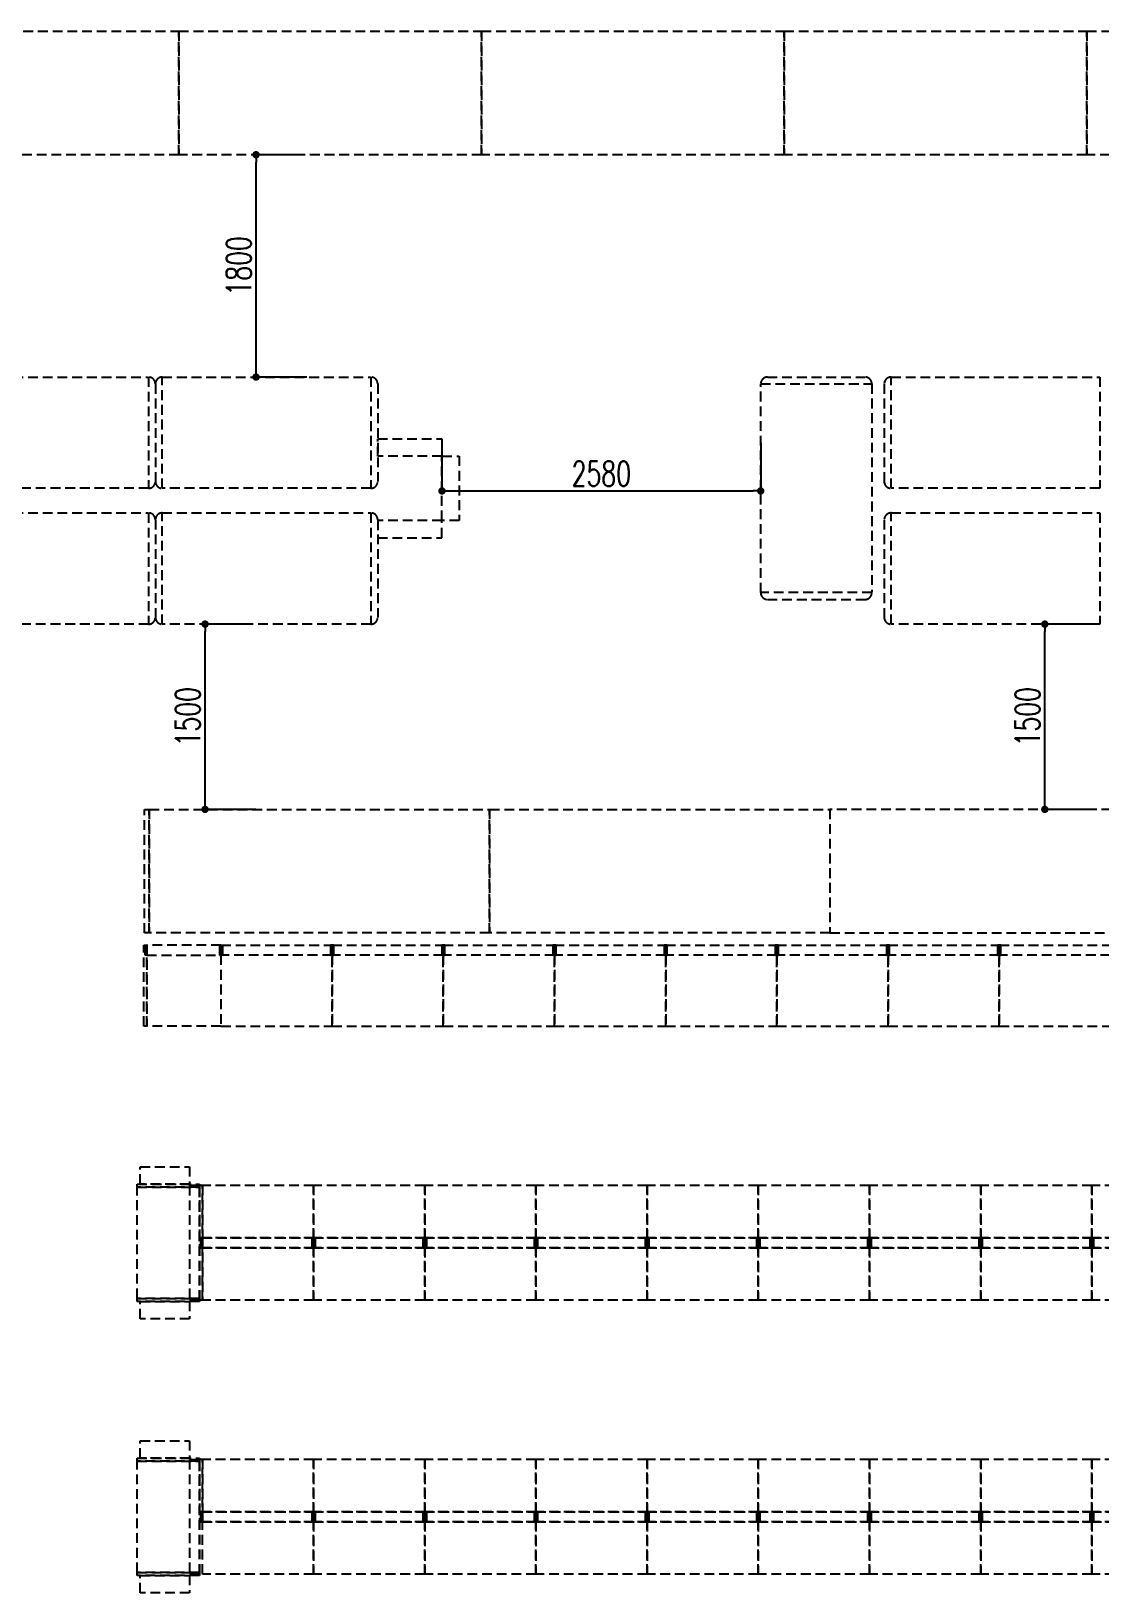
# Model space of a CAD drawing. Extents: x -119186 to 81195, y 1816 to 147180.
# Drawn here: x -37095 to -28445, y 33741 to 46383 of the extents above; entities that cross this region are included whole.
import ezdxf

# ---------------------------------------------------------------- set-up
doc = ezdxf.new("R2010")
doc.units = 0
doc.header["$LTSCALE"] = 12.7
doc.header["$MEASUREMENT"] = 0
doc.header["$PDMODE"] = 1
doc.header["$PDSIZE"] = -2
doc.linetypes.add('HIDDEN2', pattern=[0.1875, 0.125, -0.0625])
doc.layers.get('0').update_dxf_attribs({"linetype": 'CONTINUOUS'})
doc.layers.get('DEFPOINTS').update_dxf_attribs({"color": 1, "linetype": 'CONTINUOUS'})
doc.layers.add('A_寸法', color=9, linetype='CONTINUOUS')
doc.layers.add('A_建築（什器）', color=8, linetype='CONTINUOUS')
doc.styles.add('Dim', font='simplex.shx', dxfattribs={"width": 0.7, "bigfont": 'extfont2.shx'})
doc.dimstyles.new('1-200', dxfattribs={"dimscale": 200, "dimtxt": 3, "dimasz": 1, "dimexe": 1, "dimexo": 1, "dimgap": 1, "dimtad": 1, "dimdec": 0, "dimtxsty": 'Dim', "dimblk": 'DOT', "dimcen": 2.5, "dimadec": 0, "dimazin": 0, "dimtfac": 1, "dimtdec": 0, "dimtix": 1, "dimtmove": 2, "dimatfit": 3, "dimldrblk": '引出線', "dimfxl": 1, "dimlwd": -1, "dimlwe": -1, "dimarcsym": 0})

# ---------------------------------------------------------------- blocks, each defined once
blk = doc.blocks.new('_Dot')
at = {"color": 0, "linetype": 'ByBlock', "lineweight": -2}
blk.add_line((-0.5, 0), (-1, 0), dxfattribs=at)
at = {"color": 0, "linetype": 'ByBlock', "const_width": 0.5}
blk.add_lwpolyline([(-0.25, 0, 1), (0.25, 0, 1)], format="xyb", close=True, dxfattribs=at)
blk = doc.blocks.new('*D92')
at = {"layer": 'A_寸法', "color": 0, "transparency": 16777216}
for p, q in [((-34886, 45383), (-35275, 45383)), ((-35275, 43643), (-35275, 45323)), ((-34864, 43583), (-35275, 43583))]:
    blk.add_line(p, q, dxfattribs=at)
at = {"layer": 'DEFPOINTS', "color": 0, "transparency": 16777216}
for p in [(-35275, 45383), (-34886, 45383), (-34864, 43583)]:
    blk.add_point(p, dxfattribs=at)
at = {"layer": 'A_寸法', "color": 0, "transparency": 16777216, "xscale": 60, "yscale": 60, "zscale": 60}
for p, rotation in [((-35275, 45383), 90), ((-35275, 43583), 270)]:
    blk.add_blockref('_Dot', p, dxfattribs=dict(at, rotation=rotation))
at = {"layer": 'A_寸法', "color": 0, "transparency": 16777216, "insert": (-35415, 44483), "char_height": 200, "attachment_point": 5, "rotation": 90, "style": 'Dim'}
blk.add_mtext('1800', dxfattribs=at)
blk = doc.blocks.new('引出線')
at = {"color": 0, "linetype": 'ByBlock'}
for points in [[(0, 0), (-1.96, -0.4)], [(-1, 0), (0, 0)]]:
    blk.add_lwpolyline(points, dxfattribs=at)
blk = doc.blocks.new('*D97')
at = {"layer": 'A_寸法', "color": 0, "transparency": 16777216}
for p, q in [((-28501, 41583), (-28890, 41583)), ((-28890, 40143), (-28890, 41523)), ((-28479, 40083), (-28890, 40083))]:
    blk.add_line(p, q, dxfattribs=at)
at = {"layer": 'DEFPOINTS', "color": 0, "transparency": 16777216}
for p in [(-28890, 41583), (-28501, 41583), (-28479, 40083)]:
    blk.add_point(p, dxfattribs=at)
at = {"layer": 'A_寸法', "color": 0, "transparency": 16777216, "xscale": 60, "yscale": 60, "zscale": 60}
for p, rotation in [((-28890, 41583), 90), ((-28890, 40083), 270)]:
    blk.add_blockref('_Dot', p, dxfattribs=dict(at, rotation=rotation))
at = {"layer": 'A_寸法', "color": 0, "transparency": 16777216, "insert": (-29030, 40833), "char_height": 200, "attachment_point": 5, "rotation": 90, "style": 'Dim'}
blk.add_mtext('1500', dxfattribs=at)
blk = doc.blocks.new('*D98')
at = {"layer": 'A_寸法', "color": 0, "transparency": 16777216}
for p, q in [((-35298, 41583), (-35688, 41583)), ((-35688, 40143), (-35688, 41523)), ((-35276, 40083), (-35688, 40083))]:
    blk.add_line(p, q, dxfattribs=at)
at = {"layer": 'DEFPOINTS', "color": 0, "transparency": 16777216}
for p in [(-35688, 41583), (-35298, 41583), (-35276, 40083)]:
    blk.add_point(p, dxfattribs=at)
at = {"layer": 'A_寸法', "color": 0, "transparency": 16777216, "xscale": 60, "yscale": 60, "zscale": 60}
for p, rotation in [((-35688, 41583), 90), ((-35688, 40083), 270)]:
    blk.add_blockref('_Dot', p, dxfattribs=dict(at, rotation=rotation))
at = {"layer": 'A_寸法', "color": 0, "transparency": 16777216, "insert": (-35828, 40833), "char_height": 200, "attachment_point": 5, "rotation": 90, "style": 'Dim'}
blk.add_mtext('1500', dxfattribs=at)
blk = doc.blocks.new('*D115')
at = {"layer": 'A_寸法', "color": 0, "transparency": 16777216}
for p, q in [((-33770, 43072), (-33770, 42661)), ((-31190, 43050), (-31190, 42661)), ((-33710, 42661), (-31250, 42661))]:
    blk.add_line(p, q, dxfattribs=at)
at = {"layer": 'DEFPOINTS', "color": 0, "transparency": 16777216}
for p in [(-33770, 43072), (-31190, 43050), (-31190, 42661)]:
    blk.add_point(p, dxfattribs=at)
at = {"layer": 'A_寸法', "color": 0, "transparency": 16777216, "xscale": 60, "yscale": 60, "zscale": 60, "rotation": 180}
blk.add_blockref('_Dot', (-33770, 42661), dxfattribs=at)
at = {"layer": 'A_寸法', "color": 0, "transparency": 16777216, "xscale": 60, "yscale": 60, "zscale": 60}
blk.add_blockref('_Dot', (-31190, 42661), dxfattribs=at)
at = {"layer": 'A_寸法', "color": 0, "transparency": 16777216, "insert": (-32480, 42801), "char_height": 200, "attachment_point": 5, "style": 'Dim'}
blk.add_mtext('2580', dxfattribs=at)

msp = doc.modelspace()

# ---------------------------------------------------------------- linework, layer by layer
at = {"layer": 'A_建築（什器）', "color": 8, "linetype": 'HIDDEN2', "ltscale": 50}
for p, q in [((-36090.1, 43527.64), (-36090.1, 42737.64)), ((-36090.1, 43527.64), (-36090.1, 42737.64)), ((-34290.1, 43527.64), (-34290.1, 42737.64)), ((-31135.1, 43582.64), (-30345.1, 43582.64)), ((-30190.1, 43527.64), (-30190.1, 42737.64)), ((-36090.1, 42427.64), (-36090.1, 41637.64)), ((-36090.1, 42427.64), (-36090.1, 41637.64)), ((-34290.1, 42427.64), (-34290.1, 41637.64)), ((-30190.1, 42427.64), (-30190.1, 41637.64)), ((-31135.1, 41782.64), (-30345.1, 41782.64))]:
    msp.add_line(p, q, dxfattribs=at)
for points in [[(-38350.13, 46382.69), (-35900.13, 46382.69), (-35900.13, 45382.69), (-38350.13, 45382.69)], [(-35900.13, 46382.69), (-33450.13, 46382.69), (-33450.13, 45382.69), (-35900.13, 45382.69)], [(-33450.13, 46382.69), (-31000.13, 46382.69), (-31000.13, 45382.69), (-33450.13, 45382.69)], [(-31000.13, 46382.69), (-28550.13, 46382.69), (-28550.13, 45382.69), (-31000.13, 45382.69)], [(-28550.13, 46382.69), (-26100.13, 46382.69), (-26100.13, 45382.69), (-28550.13, 45382.69)], [(-37835.1, 43582.64), (-36145.1, 43582.64), (-36145.1, 42682.64), (-37835.1, 42682.64)], [(-36035.1, 43582.64), (-34345.1, 43582.64), (-34345.1, 42682.64), (-36035.1, 42682.64)], [(-31190.1, 41837.64), (-31190.1, 43527.64), (-30290.1, 43527.64), (-30290.1, 41837.64)], [(-30135.1, 43582.64), (-28445.1, 43582.64), (-28445.1, 42682.64), (-30135.1, 42682.64)], [(-34290.1, 43082.63), (-33770.11, 43082.63), (-33770.11, 42942.63), (-34290.1, 42942.63)], [(-33770.11, 42942.63), (-33630.11, 42942.63), (-33630.11, 42422.64), (-33770.11, 42422.64)], [(-37835.1, 42482.64), (-36145.1, 42482.64), (-36145.1, 41582.64), (-37835.1, 41582.64)], [(-36035.1, 42482.64), (-34345.1, 42482.64), (-34345.1, 41582.64), (-36035.1, 41582.64)], [(-30135.1, 42482.64), (-28445.1, 42482.64), (-28445.1, 41582.64), (-30135.1, 41582.64)], [(-33770.11, 42422.64), (-34290.1, 42422.64), (-34290.1, 42282.64), (-33770.11, 42282.64)], [(-36179.13, 40082.74), (-36139.13, 40082.74), (-36139.13, 39082.74), (-36179.13, 39082.74)], [(-36139.13, 40082.74), (-33384.13, 40082.74), (-33384.13, 39082.74), (-36139.13, 39082.74)], [(-33384.13, 40082.74), (-30629.13, 40082.74), (-30629.13, 39082.74), (-33384.13, 39082.74)], [(-30629.13, 39082.74), (-27874.13, 39082.74), (-27874.13, 40082.74), (-30629.13, 40082.74)], [(-36159.13, 38328.74), (-36184.13, 38328.74), (-36184.13, 38982.74), (-36159.13, 38982.74)], [(-36159.13, 38902.74), (-36172.13, 38902.74), (-36172.13, 38982.74), (-36159.13, 38982.74)], [(-35559.13, 38982.74), (-36159.13, 38982.74), (-36159.13, 38902.74), (-35559.13, 38902.74)], [(-35572.13, 38902.74), (-35559.13, 38902.74), (-35559.13, 38982.74), (-35572.13, 38982.74)], [(-35546.13, 38902.74), (-35559.13, 38902.74), (-35559.13, 38982.74), (-35546.13, 38982.74)], [(-35559.13, 38982.74), (-34659.13, 38982.74), (-34659.13, 38902.74), (-35559.13, 38902.74)], [(-34672.13, 38902.74), (-34659.13, 38902.74), (-34659.13, 38982.74), (-34672.13, 38982.74)], [(-34659.13, 38902.74), (-34646.13, 38902.74), (-34646.13, 38982.74), (-34659.13, 38982.74)], [(-34659.13, 38982.74), (-33759.13, 38982.74), (-33759.13, 38902.74), (-34659.13, 38902.74)], [(-33772.13, 38902.74), (-33759.13, 38902.74), (-33759.13, 38982.74), (-33772.13, 38982.74)], [(-33759.13, 38902.74), (-33746.13, 38902.74), (-33746.13, 38982.74), (-33759.13, 38982.74)], [(-33759.13, 38982.74), (-32859.13, 38982.74), (-32859.13, 38902.74), (-33759.13, 38902.74)], [(-32872.13, 38902.74), (-32859.13, 38902.74), (-32859.13, 38982.74), (-32872.13, 38982.74)], [(-32859.13, 38902.74), (-32846.13, 38902.74), (-32846.13, 38982.74), (-32859.13, 38982.74)], [(-32859.13, 38982.74), (-31959.13, 38982.74), (-31959.13, 38902.74), (-32859.13, 38902.74)], [(-31972.13, 38902.74), (-31959.13, 38902.74), (-31959.13, 38982.74), (-31972.13, 38982.74)], [(-31959.13, 38902.74), (-31946.13, 38902.74), (-31946.13, 38982.74), (-31959.13, 38982.74)], [(-31959.13, 38982.74), (-31059.13, 38982.74), (-31059.13, 38902.74), (-31959.13, 38902.74)], [(-31072.13, 38902.74), (-31059.13, 38902.74), (-31059.13, 38982.74), (-31072.13, 38982.74)], [(-31059.13, 38902.74), (-31046.13, 38902.74), (-31046.13, 38982.74), (-31059.13, 38982.74)], [(-31059.13, 38982.74), (-30159.13, 38982.74), (-30159.13, 38902.74), (-31059.13, 38902.74)], [(-30172.13, 38902.74), (-30159.13, 38902.74), (-30159.13, 38982.74), (-30172.13, 38982.74)], [(-30159.13, 38902.74), (-30146.13, 38902.74), (-30146.13, 38982.74), (-30159.13, 38982.74)], [(-30159.13, 38982.74), (-29259.13, 38982.74), (-29259.13, 38902.74), (-30159.13, 38902.74)], [(-29272.13, 38902.74), (-29259.13, 38902.74), (-29259.13, 38982.74), (-29272.13, 38982.74)], [(-29259.13, 38902.74), (-29246.13, 38902.74), (-29246.13, 38982.74), (-29259.13, 38982.74)], [(-29259.13, 38982.74), (-28359.13, 38982.74), (-28359.13, 38902.74), (-29259.13, 38902.74)], [(-35559.13, 38328.74), (-36159.13, 38328.74), (-36159.13, 38902.74), (-35559.13, 38902.74)], [(-35559.13, 38328.74), (-34659.13, 38328.74), (-34659.13, 38902.74), (-35559.13, 38902.74)], [(-34659.13, 38328.74), (-33759.13, 38328.74), (-33759.13, 38902.74), (-34659.13, 38902.74)], [(-33759.13, 38328.74), (-32859.13, 38328.74), (-32859.13, 38902.74), (-33759.13, 38902.74)], [(-32859.13, 38328.74), (-31959.13, 38328.74), (-31959.13, 38902.74), (-32859.13, 38902.74)], [(-31959.13, 38328.74), (-31059.13, 38328.74), (-31059.13, 38902.74), (-31959.13, 38902.74)], [(-31059.13, 38328.74), (-30159.13, 38328.74), (-30159.13, 38902.74), (-31059.13, 38902.74)], [(-30159.13, 38328.74), (-29259.13, 38328.74), (-29259.13, 38902.74), (-30159.13, 38902.74)], [(-29259.13, 38328.74), (-28359.13, 38328.74), (-28359.13, 38902.74), (-29259.13, 38902.74)], [(-36212.6, 37189.31), (-35812.6, 37189.31), (-35812.6, 37049.31), (-36212.6, 37049.31)], [(-36238.13, 37049.31), (-35734.13, 37049.31), (-35734.13, 37024.31), (-36238.13, 37024.31)], [(-36238.13, 37024.31), (-35734.13, 37024.31), (-35734.13, 36124.31), (-36238.13, 36124.31)], [(-35734.13, 37036.81), (-35814.13, 37036.81), (-35814.13, 36111.31), (-35734.13, 36111.31)], [(-35709.13, 37038.31), (-35734.13, 37038.31), (-35734.13, 36534.31), (-35709.13, 36534.31)], [(-34809.13, 37038.31), (-35709.13, 37038.31), (-35709.13, 36614.31), (-34809.13, 36614.31)], [(-33909.13, 37038.31), (-34809.13, 37038.31), (-34809.13, 36614.31), (-33909.13, 36614.31)], [(-33009.13, 37038.31), (-33909.13, 37038.31), (-33909.13, 36614.31), (-33009.13, 36614.31)], [(-32109.13, 37038.31), (-33009.13, 37038.31), (-33009.13, 36614.31), (-32109.13, 36614.31)], [(-31209.13, 37038.31), (-32109.13, 37038.31), (-32109.13, 36614.31), (-31209.13, 36614.31)], [(-30309.13, 37038.31), (-31209.13, 37038.31), (-31209.13, 36614.31), (-30309.13, 36614.31)], [(-29409.13, 37038.31), (-30309.13, 37038.31), (-30309.13, 36614.31), (-29409.13, 36614.31)], [(-28509.13, 37038.31), (-29409.13, 37038.31), (-29409.13, 36614.31), (-28509.13, 36614.31)], [(-27609.13, 37038.31), (-28509.13, 37038.31), (-28509.13, 36614.31), (-27609.13, 36614.31)], [(-35709.13, 36110.31), (-35734.13, 36110.31), (-35734.13, 36614.31), (-35709.13, 36614.31)], [(-35709.13, 36534.31), (-35722.13, 36534.31), (-35722.13, 36614.31), (-35709.13, 36614.31)], [(-35709.13, 36614.31), (-35722.13, 36614.31), (-35722.13, 36534.31), (-35709.13, 36534.31)], [(-34809.13, 36614.31), (-35709.13, 36614.31), (-35709.13, 36534.31), (-34809.13, 36534.31)], [(-34809.13, 36534.31), (-35709.13, 36534.31), (-35709.13, 36614.31), (-34809.13, 36614.31)], [(-34809.13, 36534.31), (-34822.13, 36534.31), (-34822.13, 36614.31), (-34809.13, 36614.31)], [(-34809.13, 36614.31), (-34822.13, 36614.31), (-34822.13, 36534.31), (-34809.13, 36534.31)], [(-34809.13, 36534.31), (-34796.13, 36534.31), (-34796.13, 36614.31), (-34809.13, 36614.31)], [(-34809.13, 36614.31), (-34796.13, 36614.31), (-34796.13, 36534.31), (-34809.13, 36534.31)], [(-33909.13, 36614.31), (-34809.13, 36614.31), (-34809.13, 36534.31), (-33909.13, 36534.31)], [(-33909.13, 36534.31), (-34809.13, 36534.31), (-34809.13, 36614.31), (-33909.13, 36614.31)], [(-33909.13, 36534.31), (-33922.13, 36534.31), (-33922.13, 36614.31), (-33909.13, 36614.31)], [(-33909.13, 36614.31), (-33922.13, 36614.31), (-33922.13, 36534.31), (-33909.13, 36534.31)], [(-33009.13, 36614.31), (-33909.13, 36614.31), (-33909.13, 36534.31), (-33009.13, 36534.31)], [(-33896.13, 36534.31), (-33909.13, 36534.31), (-33909.13, 36614.31), (-33896.13, 36614.31)], [(-33009.13, 36534.31), (-33909.13, 36534.31), (-33909.13, 36614.31), (-33009.13, 36614.31)], [(-33896.13, 36614.31), (-33909.13, 36614.31), (-33909.13, 36534.31), (-33896.13, 36534.31)], [(-33009.13, 36534.31), (-33022.13, 36534.31), (-33022.13, 36614.31), (-33009.13, 36614.31)], [(-33009.13, 36614.31), (-33022.13, 36614.31), (-33022.13, 36534.31), (-33009.13, 36534.31)], [(-32109.13, 36614.31), (-33009.13, 36614.31), (-33009.13, 36534.31), (-32109.13, 36534.31)], [(-32996.13, 36534.31), (-33009.13, 36534.31), (-33009.13, 36614.31), (-32996.13, 36614.31)], [(-32109.13, 36534.31), (-33009.13, 36534.31), (-33009.13, 36614.31), (-32109.13, 36614.31)], [(-32996.13, 36614.31), (-33009.13, 36614.31), (-33009.13, 36534.31), (-32996.13, 36534.31)], [(-32109.13, 36534.31), (-32122.13, 36534.31), (-32122.13, 36614.31), (-32109.13, 36614.31)], [(-32109.13, 36614.31), (-32122.13, 36614.31), (-32122.13, 36534.31), (-32109.13, 36534.31)], [(-32096.13, 36534.31), (-32109.13, 36534.31), (-32109.13, 36614.31), (-32096.13, 36614.31)], [(-32096.13, 36614.31), (-32109.13, 36614.31), (-32109.13, 36534.31), (-32096.13, 36534.31)], [(-31209.13, 36614.31), (-32109.13, 36614.31), (-32109.13, 36534.31), (-31209.13, 36534.31)], [(-31209.13, 36534.31), (-32109.13, 36534.31), (-32109.13, 36614.31), (-31209.13, 36614.31)], [(-31209.13, 36534.31), (-31222.13, 36534.31), (-31222.13, 36614.31), (-31209.13, 36614.31)], [(-31209.13, 36614.31), (-31222.13, 36614.31), (-31222.13, 36534.31), (-31209.13, 36534.31)], [(-30309.13, 36614.31), (-31209.13, 36614.31), (-31209.13, 36534.31), (-30309.13, 36534.31)], [(-31196.13, 36534.31), (-31209.13, 36534.31), (-31209.13, 36614.31), (-31196.13, 36614.31)], [(-30309.13, 36534.31), (-31209.13, 36534.31), (-31209.13, 36614.31), (-30309.13, 36614.31)], [(-31196.13, 36614.31), (-31209.13, 36614.31), (-31209.13, 36534.31), (-31196.13, 36534.31)], [(-30309.13, 36534.31), (-30322.13, 36534.31), (-30322.13, 36614.31), (-30309.13, 36614.31)], [(-30309.13, 36614.31), (-30322.13, 36614.31), (-30322.13, 36534.31), (-30309.13, 36534.31)], [(-29409.13, 36614.31), (-30309.13, 36614.31), (-30309.13, 36534.31), (-29409.13, 36534.31)], [(-30296.13, 36534.31), (-30309.13, 36534.31), (-30309.13, 36614.31), (-30296.13, 36614.31)], [(-29409.13, 36534.31), (-30309.13, 36534.31), (-30309.13, 36614.31), (-29409.13, 36614.31)], [(-30296.13, 36614.31), (-30309.13, 36614.31), (-30309.13, 36534.31), (-30296.13, 36534.31)], [(-29409.13, 36534.31), (-29422.13, 36534.31), (-29422.13, 36614.31), (-29409.13, 36614.31)], [(-29409.13, 36614.31), (-29422.13, 36614.31), (-29422.13, 36534.31), (-29409.13, 36534.31)], [(-29396.13, 36534.31), (-29409.13, 36534.31), (-29409.13, 36614.31), (-29396.13, 36614.31)], [(-29396.13, 36614.31), (-29409.13, 36614.31), (-29409.13, 36534.31), (-29396.13, 36534.31)], [(-28509.13, 36614.31), (-29409.13, 36614.31), (-29409.13, 36534.31), (-28509.13, 36534.31)], [(-28509.13, 36534.31), (-29409.13, 36534.31), (-29409.13, 36614.31), (-28509.13, 36614.31)], [(-28509.13, 36534.31), (-28522.13, 36534.31), (-28522.13, 36614.31), (-28509.13, 36614.31)], [(-28509.13, 36614.31), (-28522.13, 36614.31), (-28522.13, 36534.31), (-28509.13, 36534.31)], [(-27609.13, 36614.31), (-28509.13, 36614.31), (-28509.13, 36534.31), (-27609.13, 36534.31)], [(-28496.13, 36534.31), (-28509.13, 36534.31), (-28509.13, 36614.31), (-28496.13, 36614.31)], [(-27609.13, 36534.31), (-28509.13, 36534.31), (-28509.13, 36614.31), (-27609.13, 36614.31)], [(-28496.13, 36614.31), (-28509.13, 36614.31), (-28509.13, 36534.31), (-28496.13, 36534.31)], [(-34809.13, 36110.31), (-35709.13, 36110.31), (-35709.13, 36534.31), (-34809.13, 36534.31)], [(-33909.13, 36110.31), (-34809.13, 36110.31), (-34809.13, 36534.31), (-33909.13, 36534.31)], [(-33009.13, 36110.31), (-33909.13, 36110.31), (-33909.13, 36534.31), (-33009.13, 36534.31)], [(-32109.13, 36110.31), (-33009.13, 36110.31), (-33009.13, 36534.31), (-32109.13, 36534.31)], [(-31209.13, 36110.31), (-32109.13, 36110.31), (-32109.13, 36534.31), (-31209.13, 36534.31)], [(-30309.13, 36110.31), (-31209.13, 36110.31), (-31209.13, 36534.31), (-30309.13, 36534.31)], [(-29409.13, 36110.31), (-30309.13, 36110.31), (-30309.13, 36534.31), (-29409.13, 36534.31)], [(-28509.13, 36110.31), (-29409.13, 36110.31), (-29409.13, 36534.31), (-28509.13, 36534.31)], [(-27609.13, 36110.31), (-28509.13, 36110.31), (-28509.13, 36534.31), (-27609.13, 36534.31)], [(-35734.13, 36099.31), (-36238.13, 36099.31), (-36238.13, 36124.31), (-35734.13, 36124.31)], [(-36212.6, 36099.31), (-35812.6, 36099.31), (-35812.6, 35959.31), (-36212.6, 35959.31)], [(-36212.6, 34970.97), (-35812.6, 34970.97), (-35812.6, 34830.97), (-36212.6, 34830.97)], [(-36238.13, 34830.97), (-35734.13, 34830.97), (-35734.13, 34805.97), (-36238.13, 34805.97)], [(-36238.13, 34805.97), (-35734.13, 34805.97), (-35734.13, 33905.97), (-36238.13, 33905.97)], [(-35734.13, 34818.47), (-35814.13, 34818.47), (-35814.13, 33892.97), (-35734.13, 33892.97)], [(-35709.13, 34819.97), (-35734.13, 34819.97), (-35734.13, 34315.97), (-35709.13, 34315.97)], [(-34809.13, 34819.97), (-35709.13, 34819.97), (-35709.13, 34395.97), (-34809.13, 34395.97)], [(-33909.13, 34819.97), (-34809.13, 34819.97), (-34809.13, 34395.97), (-33909.13, 34395.97)], [(-33009.13, 34819.97), (-33909.13, 34819.97), (-33909.13, 34395.97), (-33009.13, 34395.97)], [(-32109.13, 34819.97), (-33009.13, 34819.97), (-33009.13, 34395.97), (-32109.13, 34395.97)], [(-31209.13, 34819.97), (-32109.13, 34819.97), (-32109.13, 34395.97), (-31209.13, 34395.97)], [(-30309.13, 34819.97), (-31209.13, 34819.97), (-31209.13, 34395.97), (-30309.13, 34395.97)], [(-29409.13, 34819.97), (-30309.13, 34819.97), (-30309.13, 34395.97), (-29409.13, 34395.97)], [(-28509.13, 34819.97), (-29409.13, 34819.97), (-29409.13, 34395.97), (-28509.13, 34395.97)], [(-27609.13, 34819.97), (-28509.13, 34819.97), (-28509.13, 34395.97), (-27609.13, 34395.97)], [(-35709.13, 34315.97), (-35722.13, 34315.97), (-35722.13, 34395.97), (-35709.13, 34395.97)], [(-35709.13, 34395.97), (-35722.13, 34395.97), (-35722.13, 34315.97), (-35709.13, 34315.97)], [(-34809.13, 34395.97), (-35709.13, 34395.97), (-35709.13, 34315.97), (-34809.13, 34315.97)], [(-34809.13, 34315.97), (-35709.13, 34315.97), (-35709.13, 34395.97), (-34809.13, 34395.97)], [(-34809.13, 34315.97), (-34822.13, 34315.97), (-34822.13, 34395.97), (-34809.13, 34395.97)], [(-34809.13, 34395.97), (-34822.13, 34395.97), (-34822.13, 34315.97), (-34809.13, 34315.97)], [(-34809.13, 34315.97), (-34796.13, 34315.97), (-34796.13, 34395.97), (-34809.13, 34395.97)], [(-34809.13, 34395.97), (-34796.13, 34395.97), (-34796.13, 34315.97), (-34809.13, 34315.97)], [(-33909.13, 34395.97), (-34809.13, 34395.97), (-34809.13, 34315.97), (-33909.13, 34315.97)], [(-33909.13, 34315.97), (-34809.13, 34315.97), (-34809.13, 34395.97), (-33909.13, 34395.97)], [(-33909.13, 34315.97), (-33922.13, 34315.97), (-33922.13, 34395.97), (-33909.13, 34395.97)], [(-33909.13, 34395.97), (-33922.13, 34395.97), (-33922.13, 34315.97), (-33909.13, 34315.97)], [(-33009.13, 34395.97), (-33909.13, 34395.97), (-33909.13, 34315.97), (-33009.13, 34315.97)], [(-33896.13, 34315.97), (-33909.13, 34315.97), (-33909.13, 34395.97), (-33896.13, 34395.97)], [(-33009.13, 34315.97), (-33909.13, 34315.97), (-33909.13, 34395.97), (-33009.13, 34395.97)], [(-33896.13, 34395.97), (-33909.13, 34395.97), (-33909.13, 34315.97), (-33896.13, 34315.97)], [(-33009.13, 34315.97), (-33022.13, 34315.97), (-33022.13, 34395.97), (-33009.13, 34395.97)], [(-33009.13, 34395.97), (-33022.13, 34395.97), (-33022.13, 34315.97), (-33009.13, 34315.97)], [(-32109.13, 34395.97), (-33009.13, 34395.97), (-33009.13, 34315.97), (-32109.13, 34315.97)], [(-32996.13, 34315.97), (-33009.13, 34315.97), (-33009.13, 34395.97), (-32996.13, 34395.97)], [(-32109.13, 34315.97), (-33009.13, 34315.97), (-33009.13, 34395.97), (-32109.13, 34395.97)], [(-32996.13, 34395.97), (-33009.13, 34395.97), (-33009.13, 34315.97), (-32996.13, 34315.97)], [(-32109.13, 34315.97), (-32122.13, 34315.97), (-32122.13, 34395.97), (-32109.13, 34395.97)], [(-32109.13, 34395.97), (-32122.13, 34395.97), (-32122.13, 34315.97), (-32109.13, 34315.97)], [(-32096.13, 34315.97), (-32109.13, 34315.97), (-32109.13, 34395.97), (-32096.13, 34395.97)], [(-32096.13, 34395.97), (-32109.13, 34395.97), (-32109.13, 34315.97), (-32096.13, 34315.97)], [(-31209.13, 34395.97), (-32109.13, 34395.97), (-32109.13, 34315.97), (-31209.13, 34315.97)], [(-31209.13, 34315.97), (-32109.13, 34315.97), (-32109.13, 34395.97), (-31209.13, 34395.97)], [(-31209.13, 34315.97), (-31222.13, 34315.97), (-31222.13, 34395.97), (-31209.13, 34395.97)], [(-31209.13, 34395.97), (-31222.13, 34395.97), (-31222.13, 34315.97), (-31209.13, 34315.97)], [(-30309.13, 34395.97), (-31209.13, 34395.97), (-31209.13, 34315.97), (-30309.13, 34315.97)], [(-31196.13, 34315.97), (-31209.13, 34315.97), (-31209.13, 34395.97), (-31196.13, 34395.97)], [(-30309.13, 34315.97), (-31209.13, 34315.97), (-31209.13, 34395.97), (-30309.13, 34395.97)], [(-31196.13, 34395.97), (-31209.13, 34395.97), (-31209.13, 34315.97), (-31196.13, 34315.97)], [(-30309.13, 34315.97), (-30322.13, 34315.97), (-30322.13, 34395.97), (-30309.13, 34395.97)], [(-30309.13, 34395.97), (-30322.13, 34395.97), (-30322.13, 34315.97), (-30309.13, 34315.97)], [(-29409.13, 34395.97), (-30309.13, 34395.97), (-30309.13, 34315.97), (-29409.13, 34315.97)], [(-30296.13, 34315.97), (-30309.13, 34315.97), (-30309.13, 34395.97), (-30296.13, 34395.97)], [(-29409.13, 34315.97), (-30309.13, 34315.97), (-30309.13, 34395.97), (-29409.13, 34395.97)], [(-30296.13, 34395.97), (-30309.13, 34395.97), (-30309.13, 34315.97), (-30296.13, 34315.97)], [(-29409.13, 34315.97), (-29422.13, 34315.97), (-29422.13, 34395.97), (-29409.13, 34395.97)], [(-29409.13, 34395.97), (-29422.13, 34395.97), (-29422.13, 34315.97), (-29409.13, 34315.97)], [(-29396.13, 34315.97), (-29409.13, 34315.97), (-29409.13, 34395.97), (-29396.13, 34395.97)], [(-29396.13, 34395.97), (-29409.13, 34395.97), (-29409.13, 34315.97), (-29396.13, 34315.97)], [(-28509.13, 34395.97), (-29409.13, 34395.97), (-29409.13, 34315.97), (-28509.13, 34315.97)], [(-28509.13, 34315.97), (-29409.13, 34315.97), (-29409.13, 34395.97), (-28509.13, 34395.97)], [(-28509.13, 34315.97), (-28522.13, 34315.97), (-28522.13, 34395.97), (-28509.13, 34395.97)], [(-28509.13, 34395.97), (-28522.13, 34395.97), (-28522.13, 34315.97), (-28509.13, 34315.97)], [(-27609.13, 34395.97), (-28509.13, 34395.97), (-28509.13, 34315.97), (-27609.13, 34315.97)], [(-28496.13, 34315.97), (-28509.13, 34315.97), (-28509.13, 34395.97), (-28496.13, 34395.97)], [(-27609.13, 34315.97), (-28509.13, 34315.97), (-28509.13, 34395.97), (-27609.13, 34395.97)], [(-28496.13, 34395.97), (-28509.13, 34395.97), (-28509.13, 34315.97), (-28496.13, 34315.97)], [(-34809.13, 33891.97), (-35709.13, 33891.97), (-35709.13, 34315.97), (-34809.13, 34315.97)], [(-33909.13, 33891.97), (-34809.13, 33891.97), (-34809.13, 34315.97), (-33909.13, 34315.97)], [(-33009.13, 33891.97), (-33909.13, 33891.97), (-33909.13, 34315.97), (-33009.13, 34315.97)], [(-32109.13, 33891.97), (-33009.13, 33891.97), (-33009.13, 34315.97), (-32109.13, 34315.97)], [(-31209.13, 33891.97), (-32109.13, 33891.97), (-32109.13, 34315.97), (-31209.13, 34315.97)], [(-30309.13, 33891.97), (-31209.13, 33891.97), (-31209.13, 34315.97), (-30309.13, 34315.97)], [(-29409.13, 33891.97), (-30309.13, 33891.97), (-30309.13, 34315.97), (-29409.13, 34315.97)], [(-28509.13, 33891.97), (-29409.13, 33891.97), (-29409.13, 34315.97), (-28509.13, 34315.97)], [(-27609.13, 33891.97), (-28509.13, 33891.97), (-28509.13, 34315.97), (-27609.13, 34315.97)], [(-35734.13, 33880.97), (-36238.13, 33880.97), (-36238.13, 33905.97), (-35734.13, 33905.97)], [(-36212.6, 33880.97), (-35812.6, 33880.97), (-35812.6, 33740.97), (-36212.6, 33740.97)]]:
    msp.add_lwpolyline(points, close=True, dxfattribs=at)
for centre, start, end in [((-36145.1, 43527.64), 0, 90), ((-36035.1, 43527.64), 90, 180), ((-34345.1, 43527.64), 0, 90), ((-31135.1, 43527.64), 90, 180), ((-30345.1, 43527.64), 0, 90), ((-30135.1, 43527.64), 90, 180), ((-36145.1, 42737.64), 270, 0), ((-36035.1, 42737.64), 180, 270), ((-34345.1, 42737.64), 270, 0), ((-30135.1, 42737.64), 180, 270), ((-36145.1, 42427.64), 0, 90), ((-36035.1, 42427.64), 90, 180), ((-34345.1, 42427.64), 0, 90), ((-30135.1, 42427.64), 90, 180), ((-31135.1, 41837.64), 180, 270), ((-30345.1, 41837.64), 270, 0), ((-36145.1, 41637.64), 270, 0), ((-36035.1, 41637.64), 180, 270), ((-34345.1, 41637.64), 270, 0), ((-30135.1, 41637.64), 180, 270)]:
    msp.add_arc(centre, 55, start, end, dxfattribs=at)

# ---------------------------------------------------------------- dimensions: what is measured, and where the dimension line sits
at = {"layer": 'A_寸法', "color": 8}
for base, p1, p2, picture, middle in [((-35275.35, 45382.79), (-34864.12, 43583.12), (-34886.27, 45382.79), '*D92', (-35415.35, 44482.95)), ((-35687.54, 41582.64), (-35276.31, 40082.74), (-35298.46, 41582.64), '*D98', (-35827.54, 40832.69)), ((-28890.28, 41582.64), (-28479.05, 40082.74), (-28501.21, 41582.64), '*D97', (-29030.28, 40832.69))]:
    dim = msp.add_linear_dim(base=base, p1=p1, p2=p2, angle=90, dimstyle='1-200', override={"dimtxt": 1, "dimasz": 0.3, "dimexe": 0, "dimexo": 0, "dimgap": 0.2}, dxfattribs=at)
    dim.commit()
    dim.dimension.update_dxf_attribs({"geometry": picture, "text_midpoint": middle})
dim = msp.add_linear_dim(base=(-31190.1, 42661.17), p1=(-33770.11, 43072.41), p2=(-31190.1, 43050.25), dimstyle='1-200', override={"dimtxt": 1, "dimasz": 0.3, "dimexe": 0, "dimexo": 0, "dimgap": 0.2}, dxfattribs=at)
dim.commit()
dim.dimension.update_dxf_attribs({"geometry": '*D115', "text_midpoint": (-32480.1, 42801.17)})

doc.saveas('drawing.dxf')
